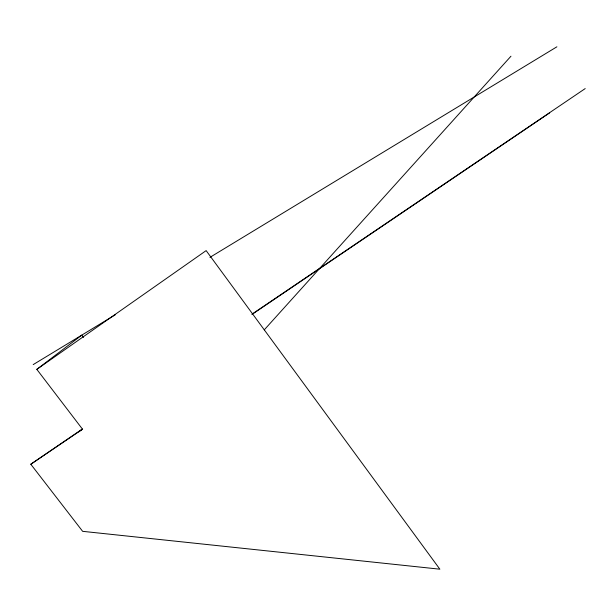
<?xml version="1.0" encoding="UTF-8"?>
<svg xmlns="http://www.w3.org/2000/svg" width="616" height="616" viewBox="0 0 616 616"><rect width="100%" height="100%" fill="white"/><g stroke="black" fill="none" stroke-linecap="round" stroke-linejoin="round"><path stroke-width="0.92" d="M264.272 329.853L510.964 56.21M36.821 369.361L206.144 250.612L439.863 569.192L82.636 531.331L30.8 464.241L82.352 429.005L36.821 369.361L81.797 335.119L83.522 337.399M78.671 431.824L82.598 429.144M252.09 314.091L585.2 88.588M30.8 464.241L82.529 429.213M252.036 314.414L549.672 112.851M33.195 364.61L115.408 314.722M209.956 257.349L556.895 46.808"/></g></svg>
